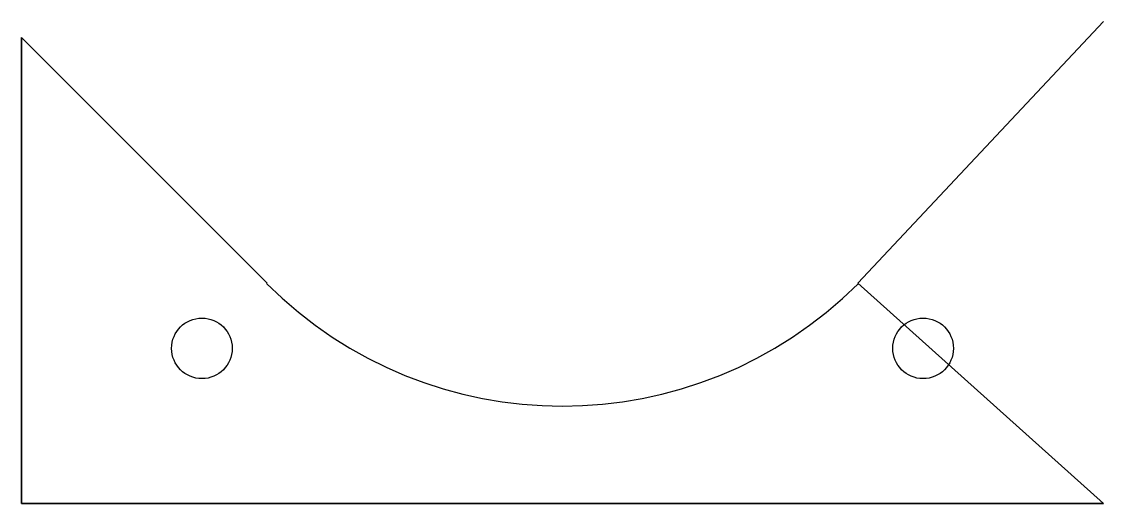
# Model space of a CAD drawing. Extents: x -66.4 to 8.6, y -6.7 to 26.7.
import ezdxf

# ---------------------------------------------------------------- set-up
doc = ezdxf.new("R2010")
doc.units = 0

msp = doc.modelspace()

# ---------------------------------------------------------------- linework, layer by layer
at = {"layer": 'layer0'}
for points in [[(8.557, 26.653, -5), (-8.467, 8.524, -5), (8.557, -6.75, -5), (-66.443, -6.75, -5)], [(-66.443, -6.75, -5), (-66.443, 25.549, -5), (-49.419, 8.524, -5)], [(-66.443, -6.75, 0), (-66.443, 25.549, 0), (-66.443, -6.75, 0), (8.557, -6.75, 0), (-8.467, 8.524, 0)], [(-66.443, 25.549, 0), (-49.419, 8.524, 0)]]:
    msp.add_polyline3d(points, dxfattribs=at)
for centre in [(-53.943, 4, -5), (-53.943, 4, 0), (-3.943, 4, -5), (-3.943, 4, 0)]:
    msp.add_circle(centre, 2.1, dxfattribs=at)
for centre in [(-28.943, 29, -5), (-28.943, 29, 0)]:
    msp.add_arc(centre, 29, 224.98252, 314.97085, dxfattribs=at)

doc.saveas('drawing.dxf')
